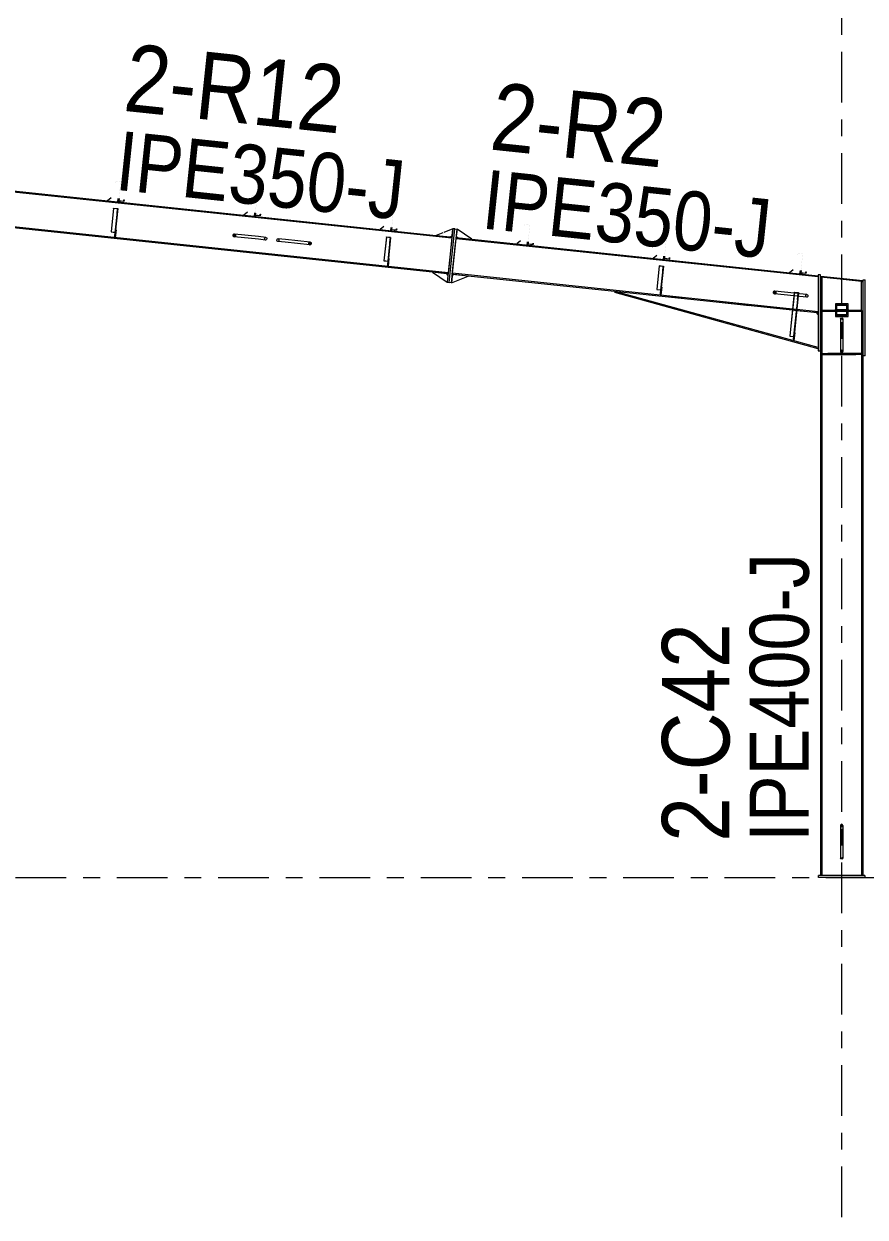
# Model space of a CAD drawing. Header units: millimetres. Extents: x -88 to 735, y -128 to 446.
# Drawn here: x 470.5 to 520.3, y -7.6 to 63.1 of the extents above; entities that cross this region are included whole.
import ezdxf

# ---------------------------------------------------------------- set-up
doc = ezdxf.new("R2010")
doc.units = ezdxf.units.MM
for name, pattern in [('XKITLINE00', [0]), ('XKITLINE02', [4, 2, -2]), ('XKITLINE03', [6, 3, -1, 1, -1])]:
    doc.linetypes.add(name, pattern=pattern)
for name, color, linetype, lineweight in [('Part', 2, 'Continuous', 0), ('PartMark', 7, 'Continuous', 0), ('S-grid', 1, 'Continuous', 0)]:
    doc.layers.add(name, color=color, linetype=linetype, lineweight=lineweight)
doc.styles.add('ARIAL', font='ARIAL.TTF')

# ---------------------------------------------------------------- blocks, each defined once
blk = doc.blocks.new('*A2')
at = {"layer": 'Part'}
h = blk.add_hatch(color=3, dxfattribs=at)
h.paths.add_polyline_path([(518.625, 45.794), (518.625, 46.419), (519.25, 46.419), (519.25, 45.794)], flags=17)
h.paths.add_polyline_path([(518.65, 46.394), (518.65, 45.819), (519.225, 45.819), (519.225, 46.394)])
blk = doc.blocks.new('*A130')
at = {"layer": 'Part'}
blk.add_hatch(color=3, dxfattribs=at).paths.add_polyline_path([(516.804, 48.288), (516.812, 48.37), (516.823, 48.369), (516.814, 48.276), (516.503, 48.309), (516.621, 49.429), (516.333, 49.459), (516.324, 49.377), (516.313, 49.378), (516.323, 49.471), (516.633, 49.439), (516.515, 48.319)], flags=17)
blk = doc.blocks.new('*A131')
at = {"layer": 'Part'}
blk.add_hatch(color=3, dxfattribs=at).paths.add_polyline_path([(516.804, 48.288), (516.812, 48.37), (516.823, 48.369), (516.814, 48.276), (516.503, 48.309), (516.621, 49.429), (516.333, 49.459), (516.324, 49.377), (516.313, 49.378), (516.323, 49.471), (516.633, 49.439), (516.515, 48.319)], flags=17)
blk = doc.blocks.new('*A132')
at = {"layer": 'Part'}
blk.add_hatch(color=3, dxfattribs=at).paths.add_polyline_path([(508.723, 49.14), (508.732, 49.222), (508.743, 49.221), (508.733, 49.128), (508.423, 49.161), (508.541, 50.281), (508.252, 50.311), (508.244, 50.229), (508.233, 50.23), (508.242, 50.324), (508.553, 50.291), (508.435, 49.171)], flags=17)
blk = doc.blocks.new('*A133')
at = {"layer": 'Part'}
blk.add_hatch(color=3, dxfattribs=at).paths.add_polyline_path([(508.723, 49.14), (508.732, 49.222), (508.743, 49.221), (508.733, 49.128), (508.423, 49.161), (508.541, 50.281), (508.252, 50.311), (508.244, 50.229), (508.233, 50.23), (508.242, 50.324), (508.553, 50.291), (508.435, 49.171)], flags=17)
blk = doc.blocks.new('*A134')
at = {"layer": 'Part'}
blk.add_hatch(color=3, dxfattribs=at).paths.add_polyline_path([(508.124, 48.717), (508.126, 48.732), (508.375, 48.706), (508.343, 48.405), (508.331, 48.406), (508.361, 48.692)], flags=17)
blk = doc.blocks.new('*A135')
at = {"layer": 'Part'}
blk.add_hatch(color=3, dxfattribs=at).paths.add_polyline_path([(516.129, 47.145), (516.131, 47.165), (516.379, 47.139), (516.337, 46.737), (516.325, 46.738), (516.365, 47.12)], flags=17)
blk = doc.blocks.new('*A207')
at = {"layer": 'Part'}
blk.add_hatch(color=3, dxfattribs=at).paths.add_polyline_path([(491.964, 50.421), (491.966, 50.436), (492.214, 50.41), (492.183, 50.109), (492.17, 50.11), (492.2, 50.396)], flags=17)
blk = doc.blocks.new('*A211')
at = {"layer": 'Part'}
blk.add_hatch(color=3, dxfattribs=at).paths.add_polyline_path([(518.937, 43.734), (518.982, 43.711), (519, 43.658), (518.982, 43.604), (518.937, 43.582), (518.893, 43.604), (518.875, 43.658), (518.893, 43.711)], flags=17)
blk = doc.blocks.new('*A212')
at = {"layer": 'Part'}
blk.add_hatch(color=3, dxfattribs=at).paths.add_polyline_path([(518.937, 15.658), (518.982, 15.636), (519, 15.582), (518.982, 15.528), (518.937, 15.506), (518.893, 15.528), (518.875, 15.582), (518.893, 15.636)], flags=17)
blk = doc.blocks.new('*A215')
at = {"layer": 'Part'}
blk.add_hatch(color=3, dxfattribs=at).paths.add_polyline_path([(487.495, 50.116), (487.526, 50.084), (487.535, 50.044), (487.518, 50.007), (487.481, 49.982), (487.433, 49.976), (487.387, 49.992), (487.355, 50.024), (487.347, 50.064), (487.364, 50.102), (487.401, 50.126), (487.449, 50.132)], flags=17)
blk = doc.blocks.new('*A216')
at = {"layer": 'Part'}
blk.add_hatch(color=3, dxfattribs=at).paths.add_polyline_path([(515.023, 47.213), (515.055, 47.181), (515.063, 47.141), (515.046, 47.103), (515.009, 47.078), (514.961, 47.073), (514.915, 47.088), (514.883, 47.12), (514.875, 47.16), (514.892, 47.198), (514.929, 47.223), (514.977, 47.228)], flags=17)
blk = doc.blocks.new('*A237')
at = {"layer": 'Part'}
blk.add_hatch(color=3, dxfattribs=at).paths.add_polyline_path([(475.804, 52.126), (475.805, 52.141), (476.054, 52.115), (476.022, 51.814), (476.01, 51.815), (476.04, 52.101)], flags=17)
blk = doc.blocks.new('*A240')
at = {"layer": 'Part'}
blk.add_hatch(color=3, dxfattribs=at).paths.add_polyline_path([(483.014, 50.589), (483.045, 50.557), (483.053, 50.517), (483.037, 50.479), (483, 50.455), (482.952, 50.449), (482.906, 50.464), (482.875, 50.496), (482.867, 50.537), (482.884, 50.574), (482.921, 50.599), (482.968, 50.604)], flags=17)
blk = doc.blocks.new('*A241')
at = {"layer": 'Part'}
blk.add_hatch(color=3, dxfattribs=at).paths.add_polyline_path([(500.643, 49.993), (500.652, 50.075), (500.663, 50.074), (500.653, 49.98), (500.343, 50.013), (500.461, 51.133), (500.172, 51.164), (500.164, 51.082), (500.152, 51.083), (500.162, 51.176), (500.473, 51.143), (500.355, 50.023)], flags=17)
blk = doc.blocks.new('*A242')
at = {"layer": 'Part'}
blk.add_hatch(color=3, dxfattribs=at).paths.add_polyline_path([(500.643, 49.993), (500.652, 50.075), (500.663, 50.074), (500.653, 49.98), (500.343, 50.013), (500.461, 51.133), (500.172, 51.164), (500.164, 51.082), (500.152, 51.083), (500.162, 51.176), (500.473, 51.143), (500.355, 50.023)], flags=17)
blk = doc.blocks.new('*A243')
at = {"layer": 'Part'}
blk.add_hatch(color=3, dxfattribs=at).paths.add_polyline_path([(492.563, 50.845), (492.572, 50.927), (492.583, 50.926), (492.573, 50.833), (492.262, 50.865), (492.38, 51.985), (492.092, 52.016), (492.083, 51.934), (492.072, 51.935), (492.082, 52.028), (492.393, 51.995), (492.275, 50.875)], flags=17)
blk = doc.blocks.new('*A244')
at = {"layer": 'Part'}
blk.add_hatch(color=3, dxfattribs=at).paths.add_polyline_path([(492.563, 50.845), (492.572, 50.927), (492.583, 50.926), (492.573, 50.833), (492.262, 50.865), (492.38, 51.985), (492.092, 52.016), (492.083, 51.934), (492.072, 51.935), (492.082, 52.028), (492.393, 51.995), (492.275, 50.875)], flags=17)
blk = doc.blocks.new('*A245')
at = {"layer": 'Part'}
blk.add_hatch(color=3, dxfattribs=at).paths.add_polyline_path([(484.483, 51.697), (484.492, 51.779), (484.503, 51.778), (484.493, 51.685), (484.182, 51.718), (484.3, 52.838), (484.012, 52.868), (484.003, 52.786), (483.992, 52.787), (484.002, 52.88), (484.313, 52.848), (484.195, 51.728)], flags=17)
blk = doc.blocks.new('*A246')
at = {"layer": 'Part'}
blk.add_hatch(color=3, dxfattribs=at).paths.add_polyline_path([(484.483, 51.697), (484.492, 51.779), (484.503, 51.778), (484.493, 51.685), (484.182, 51.718), (484.3, 52.838), (484.012, 52.868), (484.003, 52.786), (483.992, 52.787), (484.002, 52.88), (484.313, 52.848), (484.195, 51.728)], flags=17)
blk = doc.blocks.new('*A247')
at = {"layer": 'Part'}
blk.add_hatch(color=3, dxfattribs=at).paths.add_polyline_path([(476.403, 52.549), (476.411, 52.632), (476.423, 52.63), (476.413, 52.537), (476.102, 52.57), (476.22, 53.69), (475.932, 53.72), (475.923, 53.638), (475.912, 53.639), (475.922, 53.733), (476.232, 53.7), (476.114, 52.58)], flags=17)
blk = doc.blocks.new('*A248')
at = {"layer": 'Part'}
blk.add_hatch(color=3, dxfattribs=at).paths.add_polyline_path([(476.403, 52.549), (476.411, 52.632), (476.423, 52.63), (476.413, 52.537), (476.102, 52.57), (476.22, 53.69), (475.932, 53.72), (475.923, 53.638), (475.912, 53.639), (475.922, 53.733), (476.232, 53.7), (476.114, 52.58)], flags=17)
blk = doc.blocks.new('*A627')
at = {"layer": 'S-grid', "color": 1, "linetype": 'XKITLINE03', "lineweight": 0}
blk.add_line((-10, 12.5), (586.98, 12.5), dxfattribs=at)
blk = doc.blocks.new('*A634')
at = {"layer": 'Part', "color": 2, "linetype": 'XKITLINE00', "lineweight": 0}
for p, q in [((518.625, 45.794), (518.625, 46.419)), ((518.625, 46.419), (519.25, 46.419)), ((518.65, 45.819), (518.65, 46.394)), ((518.65, 46.394), (519.225, 46.394)), ((519.225, 46.394), (519.225, 45.819)), ((519.25, 46.419), (519.25, 45.794)), ((519.25, 45.794), (518.625, 45.794)), ((519.225, 45.819), (518.65, 45.819))]:
    blk.add_line(p, q, dxfattribs=at)
blk = doc.blocks.new('*A1030')
at = {"layer": 'Part', "color": 2, "linetype": 'XKITLINE00', "lineweight": 0}
for p, q in [((421.387, 58.278), (495.849, 50.424)), ((495.842, 50.356), (421.387, 58.209)), ((427.144, 55.541), (421.387, 56.148)), ((427.136, 55.472), (421.387, 56.079)), ((495.62, 48.249), (427.385, 55.446)), ((495.627, 48.317), (427.392, 55.514))]:
    blk.add_line(p, q, dxfattribs=at)
at = {"layer": 'Part', "color": 7, "linetype": 'XKITLINE02', "lineweight": 0}
for p, q in [((421.387, 56.079), (421.387, 58.278)), ((427.385, 55.446), (427.136, 55.472)), ((427.392, 55.514), (427.144, 55.541)), ((495.849, 50.424), (495.62, 48.249))]:
    blk.add_line(p, q, dxfattribs=at)
blk = doc.blocks.new('*A1033')
at = {"layer": 'Part', "color": 2, "linetype": 'XKITLINE00', "lineweight": 0}
for p, q in [((516.503, 48.309), (516.517, 48.445)), ((516.814, 48.276), (516.503, 48.309)), ((516.528, 48.444), (516.515, 48.319)), ((516.515, 48.319), (516.804, 48.288)), ((516.804, 48.288), (516.812, 48.37)), ((516.812, 48.37), (516.823, 48.369)), ((516.823, 48.369), (516.814, 48.276))]:
    blk.add_line(p, q, dxfattribs=at)
blk = doc.blocks.new('*A1034')
at = {"layer": 'Part', "color": 2, "linetype": 'XKITLINE00', "lineweight": 0}
for p, q in [((516.503, 48.309), (516.517, 48.445)), ((516.814, 48.276), (516.503, 48.309)), ((516.528, 48.444), (516.515, 48.319)), ((516.515, 48.319), (516.804, 48.288)), ((516.804, 48.288), (516.812, 48.37)), ((516.812, 48.37), (516.823, 48.369)), ((516.823, 48.369), (516.814, 48.276))]:
    blk.add_line(p, q, dxfattribs=at)
blk = doc.blocks.new('*A1035')
at = {"layer": 'Part', "color": 2, "linetype": 'XKITLINE00', "lineweight": 0}
for p, q in [((508.423, 49.161), (508.437, 49.298)), ((508.733, 49.128), (508.423, 49.161)), ((508.448, 49.296), (508.435, 49.171)), ((508.435, 49.171), (508.723, 49.14)), ((508.723, 49.14), (508.732, 49.222)), ((508.732, 49.222), (508.743, 49.221)), ((508.743, 49.221), (508.733, 49.128))]:
    blk.add_line(p, q, dxfattribs=at)
blk = doc.blocks.new('*A1036')
at = {"layer": 'Part', "color": 2, "linetype": 'XKITLINE00', "lineweight": 0}
for p, q in [((508.423, 49.161), (508.437, 49.298)), ((508.733, 49.128), (508.423, 49.161)), ((508.448, 49.296), (508.435, 49.171)), ((508.435, 49.171), (508.723, 49.14)), ((508.723, 49.14), (508.732, 49.222)), ((508.732, 49.222), (508.743, 49.221)), ((508.743, 49.221), (508.733, 49.128))]:
    blk.add_line(p, q, dxfattribs=at)
blk = doc.blocks.new('*A1038')
at = {"layer": 'Part', "color": 2, "linetype": 'XKITLINE00', "lineweight": 0}
for p, q in [((517.687, 48.058), (517.687, 12.625)), ((517.769, 48.049), (517.687, 48.058)), ((517.769, 48.049), (517.769, 46.076)), ((520.106, 46.076), (520.106, 47.803)), ((520.106, 47.803), (520.187, 47.794)), ((520.187, 47.794), (520.187, 12.625)), ((517.769, 46.013), (517.769, 12.625)), ((520.106, 46.013), (520.106, 12.625))]:
    blk.add_line(p, q, dxfattribs=at)
at = {"layer": 'Part', "color": 7, "linetype": 'XKITLINE02', "lineweight": 0}
for p, q in [((520.106, 47.803), (517.769, 48.049)), ((517.769, 46.076), (517.769, 46.013)), ((520.106, 46.076), (520.106, 46.013)), ((520.187, 12.625), (517.687, 12.625))]:
    blk.add_line(p, q, dxfattribs=at)
blk = doc.blocks.new('*A1039')
at = {"layer": 'Part', "color": 2, "linetype": 'XKITLINE00', "lineweight": 0}
for p, q in [((520.3125, 12.625), (517.5625, 12.625)), ((517.5625, 12.5), (517.5625, 12.625)), ((520.3125, 12.5), (517.5625, 12.5)), ((520.3125, 12.625), (520.3125, 12.5))]:
    blk.add_line(p, q, dxfattribs=at)
blk = doc.blocks.new('*A1040')
at = {"layer": 'Part', "color": 2, "linetype": 'XKITLINE00', "lineweight": 0}
for p, q in [((505.519, 47.205), (505.501, 47.138)), ((517.55, 43.811), (505.501, 47.138)), ((517.55, 43.882), (505.519, 47.205)), ((517.55, 45.844), (517.459, 45.945))]:
    blk.add_line(p, q, dxfattribs=at)
at = {"layer": 'Part', "color": 7, "linetype": 'XKITLINE02', "lineweight": 0}
for p, q in [((517.459, 45.945), (505.519, 47.205)), ((517.55, 45.844), (517.55, 43.811))]:
    blk.add_line(p, q, dxfattribs=at)
blk = doc.blocks.new('*A1041')
at = {"layer": 'Part', "color": 7, "linetype": 'XKITLINE02', "lineweight": 0}
for p, q in [((495.869, 48.223), (496.098, 50.398)), ((517.55, 48.135), (517.55, 45.936)), ((516.267, 46.071), (516.018, 46.097)), ((516.274, 46.139), (516.025, 46.166))]:
    blk.add_line(p, q, dxfattribs=at)
at = {"layer": 'Part', "color": 2, "linetype": 'XKITLINE00', "lineweight": 0}
for p, q in [((517.55, 48.066), (496.091, 50.33)), ((496.098, 50.398), (517.55, 48.135)), ((516.018, 46.097), (495.869, 48.223)), ((516.025, 46.166), (495.876, 48.291)), ((517.55, 45.936), (516.267, 46.071)), ((517.55, 46.005), (516.274, 46.139))]:
    blk.add_line(p, q, dxfattribs=at)
blk = doc.blocks.new('*A1042')
at = {"layer": 'Part', "color": 7, "linetype": 'XKITLINE02', "lineweight": 0}
for p, q in [((508.222, 47.254), (508.243, 47.458)), ((508.225, 46.988), (508.194, 46.992)), ((508.204, 47.085), (508.235, 47.082))]:
    blk.add_line(p, q, dxfattribs=at)
at = {"layer": 'Part', "color": 2, "linetype": 'XKITLINE00', "lineweight": 0}
for p, q in [((508.274, 47.454), (508.225, 46.988)), ((508.243, 47.458), (508.274, 47.454)), ((508.194, 46.992), (508.222, 47.254))]:
    blk.add_line(p, q, dxfattribs=at)
blk = doc.blocks.new('*A1043')
at = {"layer": 'Part', "color": 7, "linetype": 'XKITLINE02', "lineweight": 0}
for p, q in [((508.243, 47.458), (508.194, 46.992)), ((508.225, 46.988), (508.274, 47.454)), ((508.274, 47.454), (508.243, 47.458)), ((508.194, 46.992), (508.225, 46.988)), ((508.204, 47.085), (508.235, 47.082))]:
    blk.add_line(p, q, dxfattribs=at)
blk = doc.blocks.new('*A1044')
at = {"layer": 'Part', "color": 7, "linetype": 'XKITLINE02', "lineweight": 0}
for p, q in [((508.126, 48.732), (507.977, 47.321)), ((508.361, 48.692), (508.193, 47.101)), ((508.205, 47.1), (508.375, 48.706)), ((507.977, 47.321), (508.213, 47.296)), ((507.978, 47.331), (508.227, 47.305)), ((508.193, 47.101), (508.205, 47.1))]:
    blk.add_line(p, q, dxfattribs=at)
blk = doc.blocks.new('*A1045')
at = {"layer": 'Part', "color": 2, "linetype": 'XKITLINE00', "lineweight": 0}
for p, q in [((508.124, 48.717), (507.977, 47.321)), ((508.124, 48.717), (508.126, 48.732)), ((508.361, 48.692), (508.124, 48.717)), ((508.126, 48.732), (508.375, 48.706)), ((508.331, 48.406), (508.193, 47.101)), ((508.375, 48.706), (508.222, 47.254)), ((508.331, 48.406), (508.361, 48.692)), ((508.331, 48.406), (508.343, 48.405)), ((507.977, 47.321), (508.213, 47.296)), ((508.193, 47.101), (508.205, 47.1))]:
    blk.add_line(p, q, dxfattribs=at)
at = {"layer": 'Part', "color": 7, "linetype": 'XKITLINE02', "lineweight": 0}
for p, q in [((507.978, 47.331), (508.227, 47.305)), ((508.205, 47.1), (508.222, 47.254))]:
    blk.add_line(p, q, dxfattribs=at)
blk = doc.blocks.new('*A1046')
at = {"layer": 'Part', "color": 2, "linetype": 'XKITLINE00', "lineweight": 0}
for p, q in [((516.129, 47.145), (515.856, 44.56)), ((516.325, 46.738), (516.077, 44.389)), ((516.379, 47.139), (516.112, 44.599)), ((516.129, 47.145), (516.131, 47.165)), ((516.365, 47.12), (516.129, 47.145)), ((516.131, 47.165), (516.379, 47.139)), ((516.325, 46.738), (516.365, 47.12)), ((516.325, 46.738), (516.337, 46.737)), ((515.856, 44.56), (516.092, 44.535)), ((516.077, 44.389), (516.089, 44.388))]:
    blk.add_line(p, q, dxfattribs=at)
at = {"layer": 'Part', "color": 7, "linetype": 'XKITLINE02', "lineweight": 0}
for p, q in [((515.857, 44.568), (516.106, 44.541)), ((516.089, 44.388), (516.112, 44.599))]:
    blk.add_line(p, q, dxfattribs=at)
blk = doc.blocks.new('*A1047')
at = {"layer": 'Part', "color": 7, "linetype": 'XKITLINE02', "lineweight": 0}
for p, q in [((516.131, 47.165), (515.856, 44.56)), ((516.365, 47.12), (516.077, 44.389)), ((516.089, 44.388), (516.379, 47.139)), ((515.856, 44.56), (516.092, 44.535)), ((515.857, 44.568), (516.106, 44.541)), ((516.077, 44.389), (516.089, 44.388))]:
    blk.add_line(p, q, dxfattribs=at)
blk = doc.blocks.new('*A1048')
at = {"layer": 'Part', "color": 2, "linetype": 'XKITLINE00', "lineweight": 0}
for p, q in [((517.675, 48.198), (517.55, 48.198)), ((517.55, 48.198), (517.55, 43.698)), ((517.675, 43.698), (517.675, 48.198)), ((517.55, 43.698), (517.675, 43.698))]:
    blk.add_line(p, q, dxfattribs=at)
blk = doc.blocks.new('*A1049')
at = {"layer": 'Part', "color": 7, "linetype": 'XKITLINE02', "lineweight": 0}
for p, q in [((520.106, 43.531), (517.769, 43.531)), ((517.769, 43.468), (517.769, 43.531)), ((517.769, 43.468), (520.106, 43.468)), ((517.863, 43.468), (517.863, 43.531)), ((520.013, 43.468), (520.013, 43.531)), ((520.106, 43.468), (520.106, 43.531))]:
    blk.add_line(p, q, dxfattribs=at)
blk = doc.blocks.new('*A1050')
at = {"layer": 'Part', "color": 2, "linetype": 'XKITLINE00', "lineweight": 0}
for p, q in [((517.769, 43.531), (520.106, 43.531)), ((520.106, 43.468), (517.769, 43.468))]:
    blk.add_line(p, q, dxfattribs=at)
at = {"layer": 'Part', "color": 7, "linetype": 'XKITLINE02', "lineweight": 0}
for p, q in [((517.769, 43.468), (517.769, 43.531)), ((517.863, 43.468), (517.863, 43.531)), ((520.013, 43.468), (520.013, 43.531)), ((520.106, 43.531), (520.106, 43.468))]:
    blk.add_line(p, q, dxfattribs=at)
blk = doc.blocks.new('*A1051')
at = {"layer": 'Part', "color": 2, "linetype": 'XKITLINE00', "lineweight": 0}
for p, q in [((516.486, 48.449), (516.465, 48.25)), ((516.503, 48.309), (516.496, 48.246))]:
    blk.add_line(p, q, dxfattribs=at)
at = {"layer": 'Part', "color": 7, "linetype": 'XKITLINE02', "lineweight": 0}
for p, q in [((516.496, 48.246), (516.465, 48.25)), ((516.503, 48.309), (516.517, 48.445))]:
    blk.add_line(p, q, dxfattribs=at)
blk = doc.blocks.new('*A1052')
at = {"layer": 'Part', "color": 2, "linetype": 'XKITLINE00', "lineweight": 0}
blk.add_line((516.064, 48.493), (515.844, 48.315), dxfattribs=at)
at = {"layer": 'Part', "color": 7, "linetype": 'XKITLINE02', "lineweight": 0}
for p, q in [((515.844, 48.315), (516.465, 48.25)), ((516.465, 48.25), (516.486, 48.449))]:
    blk.add_line(p, q, dxfattribs=at)
blk = doc.blocks.new('*A1053')
at = {"layer": 'Part', "color": 7, "linetype": 'XKITLINE02', "lineweight": 0}
for p, q in [((516.128, 44.754), (516.079, 44.288)), ((516.11, 44.285), (516.159, 44.751)), ((516.159, 44.751), (516.128, 44.754)), ((516.079, 44.288), (516.11, 44.285)), ((516.089, 44.381), (516.12, 44.378))]:
    blk.add_line(p, q, dxfattribs=at)
blk = doc.blocks.new('*A1054')
at = {"layer": 'Part', "color": 2, "linetype": 'XKITLINE00', "lineweight": 0}
for p, q in [((516.112, 44.599), (516.079, 44.288)), ((516.159, 44.751), (516.11, 44.285)), ((516.128, 44.754), (516.159, 44.751)), ((516.11, 44.285), (516.079, 44.288))]:
    blk.add_line(p, q, dxfattribs=at)
at = {"layer": 'Part', "color": 7, "linetype": 'XKITLINE02', "lineweight": 0}
for p, q in [((516.112, 44.599), (516.128, 44.754)), ((516.079, 44.288), (516.079, 44.288)), ((516.079, 44.288), (516.079, 44.288)), ((516.089, 44.381), (516.12, 44.378))]:
    blk.add_line(p, q, dxfattribs=at)
blk = doc.blocks.new('*A1055')
at = {"layer": 'Part', "color": 2, "linetype": 'XKITLINE00', "lineweight": 0}
for p, q in [((519.313, 46.482), (518.563, 46.482)), ((518.563, 46.482), (518.563, 45.732)), ((519.313, 45.732), (519.313, 46.482)), ((518.563, 45.732), (519.313, 45.732))]:
    blk.add_line(p, q, dxfattribs=at)
blk = doc.blocks.new('*A1056')
at = {"layer": 'Part', "color": 7, "linetype": 'XKITLINE02', "lineweight": 0}
for p, q in [((518.563, 46.076), (518.563, 46.138)), ((518.563, 46.138), (519.313, 46.138)), ((519.313, 46.076), (518.563, 46.076)), ((519.313, 46.138), (519.313, 46.076))]:
    blk.add_line(p, q, dxfattribs=at)
blk = doc.blocks.new('*A1057')
at = {"layer": 'Part', "color": 2, "linetype": 'XKITLINE00', "lineweight": 0}
for p, q in [((518.563, 46.076), (517.769, 46.076)), ((517.769, 46.013), (517.769, 46.076)), ((518.563, 46.013), (517.769, 46.013)), ((520.106, 46.076), (519.313, 46.076)), ((520.106, 46.013), (519.313, 46.013)), ((520.106, 46.076), (520.106, 46.013))]:
    blk.add_line(p, q, dxfattribs=at)
at = {"layer": 'Part', "color": 7, "linetype": 'XKITLINE02', "lineweight": 0}
for p, q in [((517.863, 46.013), (517.863, 46.076)), ((519.313, 46.076), (518.563, 46.076)), ((519.313, 46.013), (518.563, 46.013)), ((520.013, 46.013), (520.013, 46.076))]:
    blk.add_line(p, q, dxfattribs=at)
blk = doc.blocks.new('*A1058')
at = {"layer": 'Part', "color": 2, "linetype": 'XKITLINE00', "lineweight": 0}
for p, q in [((517.688, 48.058), (517.694, 48.12)), ((520.187, 47.794), (517.688, 48.058)), ((517.694, 48.12), (520.194, 47.856)), ((520.194, 47.856), (520.187, 47.794))]:
    blk.add_line(p, q, dxfattribs=at)
blk = doc.blocks.new('*A1059')
at = {"layer": 'Part', "color": 2, "linetype": 'XKITLINE00', "lineweight": 0}
for p, q in [((520.2, 43.405), (520.2, 47.905)), ((520.2, 47.905), (520.325, 47.905)), ((520.325, 43.405), (520.325, 47.905)), ((520.325, 43.405), (520.2, 43.405))]:
    blk.add_line(p, q, dxfattribs=at)
blk = doc.blocks.new('*A1067')
at = {"layer": 'Part', "color": 2, "linetype": 'XKITLINE00', "lineweight": 0}
blk.add_line((507.983, 49.345), (507.764, 49.168), dxfattribs=at)
at = {"layer": 'Part', "color": 7, "linetype": 'XKITLINE02', "lineweight": 0}
for p, q in [((507.764, 49.168), (508.385, 49.102)), ((508.385, 49.102), (508.406, 49.301))]:
    blk.add_line(p, q, dxfattribs=at)
blk = doc.blocks.new('*A1068')
at = {"layer": 'Part', "color": 2, "linetype": 'XKITLINE00', "lineweight": 0}
for p, q in [((508.406, 49.301), (508.385, 49.102)), ((508.423, 49.161), (508.416, 49.099))]:
    blk.add_line(p, q, dxfattribs=at)
at = {"layer": 'Part', "color": 7, "linetype": 'XKITLINE02', "lineweight": 0}
for p, q in [((508.416, 49.099), (508.385, 49.102)), ((508.423, 49.161), (508.437, 49.298))]:
    blk.add_line(p, q, dxfattribs=at)
blk = doc.blocks.new('*A1266')
at = {"layer": 'S-grid', "color": 1, "linetype": 'XKITLINE03', "lineweight": 0}
blk.add_line((518.937, -7.603), (518.937, 106.948), dxfattribs=at)
blk = doc.blocks.new('*A1269')
at = {"layer": 'Part', "color": 2, "linetype": 'XKITLINE00', "lineweight": 0}
for p, q in [((491.964, 50.421), (491.817, 49.025)), ((491.964, 50.421), (491.966, 50.436)), ((492.2, 50.396), (491.964, 50.421)), ((491.966, 50.436), (492.214, 50.41)), ((492.214, 50.41), (492.061, 48.959)), ((492.17, 50.11), (492.2, 50.396)), ((492.17, 50.11), (492.033, 48.806)), ((492.17, 50.11), (492.183, 50.109)), ((491.817, 49.025), (492.053, 49.001)), ((492.033, 48.806), (492.045, 48.804))]:
    blk.add_line(p, q, dxfattribs=at)
at = {"layer": 'Part', "color": 7, "linetype": 'XKITLINE02', "lineweight": 0}
for p, q in [((491.818, 49.036), (492.067, 49.009)), ((492.045, 48.804), (492.061, 48.959))]:
    blk.add_line(p, q, dxfattribs=at)
blk = doc.blocks.new('*A1270')
at = {"layer": 'Part', "color": 7, "linetype": 'XKITLINE02', "lineweight": 0}
for p, q in [((491.966, 50.436), (491.817, 49.025)), ((492.2, 50.396), (492.033, 48.806)), ((492.045, 48.804), (492.214, 50.41)), ((491.817, 49.025), (492.053, 49.001)), ((491.818, 49.036), (492.067, 49.009)), ((492.033, 48.806), (492.045, 48.804))]:
    blk.add_line(p, q, dxfattribs=at)
blk = doc.blocks.new('*A1271')
at = {"layer": 'Part', "color": 2, "linetype": 'XKITLINE00', "lineweight": 0}
for p, q in [((500.326, 50.153), (500.305, 49.954)), ((500.343, 50.013), (500.336, 49.951))]:
    blk.add_line(p, q, dxfattribs=at)
at = {"layer": 'Part', "color": 7, "linetype": 'XKITLINE02', "lineweight": 0}
for p, q in [((500.336, 49.951), (500.305, 49.954)), ((500.343, 50.013), (500.357, 50.15))]:
    blk.add_line(p, q, dxfattribs=at)
blk = doc.blocks.new('*A1272')
at = {"layer": 'Part', "color": 2, "linetype": 'XKITLINE00', "lineweight": 0}
blk.add_line((499.903, 50.198), (499.683, 50.02), dxfattribs=at)
at = {"layer": 'Part', "color": 7, "linetype": 'XKITLINE02', "lineweight": 0}
for p, q in [((499.683, 50.02), (500.305, 49.954)), ((500.305, 49.954), (500.326, 50.153))]:
    blk.add_line(p, q, dxfattribs=at)
blk = doc.blocks.new('*A1273')
at = {"layer": 'Part', "color": 2, "linetype": 'XKITLINE00', "lineweight": 0}
for p, q in [((495.692, 47.738), (496.026, 50.908)), ((495.816, 47.725), (496.151, 50.895)), ((496.026, 50.908), (496.151, 50.895)), ((495.816, 47.725), (495.692, 47.738))]:
    blk.add_line(p, q, dxfattribs=at)
blk = doc.blocks.new('*A1274')
at = {"layer": 'Part', "color": 2, "linetype": 'XKITLINE00', "lineweight": 0}
for p, q in [((495.902, 50.921), (495.568, 47.751)), ((495.692, 47.738), (496.026, 50.908)), ((496.026, 50.908), (495.902, 50.921)), ((495.568, 47.751), (495.692, 47.738))]:
    blk.add_line(p, q, dxfattribs=at)
blk = doc.blocks.new('*A1275')
at = {"layer": 'Part', "color": 2, "linetype": 'XKITLINE00', "lineweight": 0}
for p, q in [((495.902, 50.921), (495.377, 50.709)), ((495.311, 50.682), (494.917, 50.522)), ((495.756, 50.434), (495.859, 50.517))]:
    blk.add_line(p, q, dxfattribs=at)
at = {"layer": 'Part', "color": 7, "linetype": 'XKITLINE02', "lineweight": 0}
for p, q in [((495.859, 50.517), (495.902, 50.921)), ((494.917, 50.522), (495.756, 50.434))]:
    blk.add_line(p, q, dxfattribs=at)
blk = doc.blocks.new('*A1276')
at = {"layer": 'Part', "color": 7, "linetype": 'XKITLINE02', "lineweight": 0}
for p, q in [((496.151, 50.895), (496.108, 50.491)), ((496.191, 50.388), (497.03, 50.3))]:
    blk.add_line(p, q, dxfattribs=at)
at = {"layer": 'Part', "color": 2, "linetype": 'XKITLINE00', "lineweight": 0}
for p, q in [((497.03, 50.3), (496.151, 50.895)), ((496.108, 50.491), (496.191, 50.388))]:
    blk.add_line(p, q, dxfattribs=at)
blk = doc.blocks.new('*A1277')
at = {"layer": 'Part', "color": 2, "linetype": 'XKITLINE00', "lineweight": 0}
for p, q in [((492.246, 51.005), (492.225, 50.806)), ((492.262, 50.865), (492.256, 50.803))]:
    blk.add_line(p, q, dxfattribs=at)
at = {"layer": 'Part', "color": 7, "linetype": 'XKITLINE02', "lineweight": 0}
for p, q in [((492.262, 50.865), (492.277, 51.002)), ((492.256, 50.803), (492.225, 50.806))]:
    blk.add_line(p, q, dxfattribs=at)
blk = doc.blocks.new('*A1283')
at = {"layer": 'Part', "color": 7, "linetype": 'XKITLINE02', "lineweight": 0}
for p, q in [((518.875, 45.596), (518.893, 45.632)), ((518.875, 45.596), (518.875, 45.152)), ((518.893, 45.56), (518.875, 45.596)), ((518.893, 45.632), (518.937, 45.647)), ((518.937, 45.544), (518.893, 45.56)), ((518.937, 45.647), (518.982, 45.632)), ((518.982, 45.56), (518.937, 45.544)), ((518.982, 45.632), (519, 45.596)), ((519, 45.596), (518.982, 45.56)), ((519, 45.596), (519, 45.152))]:
    blk.add_line(p, q, dxfattribs=at)
at = {"layer": 'Part', "color": 2, "linetype": 'XKITLINE00', "lineweight": 0}
for p, q in [((518.875, 45.152), (518.875, 43.658)), ((519, 45.152), (519, 43.658)), ((518.893, 43.711), (518.875, 43.658)), ((518.875, 43.658), (518.893, 43.604)), ((518.937, 43.734), (518.893, 43.711)), ((518.893, 43.604), (518.937, 43.582)), ((518.982, 43.711), (518.937, 43.734)), ((518.937, 43.582), (518.982, 43.604)), ((519, 43.658), (518.982, 43.711)), ((518.982, 43.604), (519, 43.658))]:
    blk.add_line(p, q, dxfattribs=at)
blk = doc.blocks.new('*A1284')
at = {"layer": 'Part', "color": 2, "linetype": 'XKITLINE00', "lineweight": 0}
for p, q in [((518.893, 15.636), (518.875, 15.582)), ((518.875, 15.582), (518.875, 14.088)), ((518.875, 15.582), (518.893, 15.528)), ((518.937, 15.658), (518.893, 15.636)), ((518.982, 15.636), (518.937, 15.658)), ((519, 15.582), (518.982, 15.636)), ((518.982, 15.528), (519, 15.582)), ((519, 15.582), (519, 14.088)), ((518.893, 15.528), (518.937, 15.506)), ((518.937, 15.506), (518.982, 15.528))]:
    blk.add_line(p, q, dxfattribs=at)
at = {"layer": 'Part', "color": 7, "linetype": 'XKITLINE02', "lineweight": 0}
for p, q in [((518.875, 14.088), (518.875, 13.644)), ((518.875, 13.644), (518.893, 13.68)), ((518.893, 13.607), (518.875, 13.644)), ((518.893, 13.68), (518.937, 13.695)), ((518.937, 13.592), (518.893, 13.607)), ((518.937, 13.695), (518.982, 13.68)), ((518.982, 13.607), (518.937, 13.592)), ((518.982, 13.68), (519, 13.644)), ((519, 13.644), (518.982, 13.607)), ((519, 14.088), (519, 13.644))]:
    blk.add_line(p, q, dxfattribs=at)
blk = doc.blocks.new('*A1287')
at = {"layer": 'Part', "color": 7, "linetype": 'XKITLINE02', "lineweight": 0}
for p, q in [((485.474, 50.262), (485.487, 50.299)), ((485.479, 50.222), (485.474, 50.262)), ((485.499, 50.191), (485.479, 50.222)), ((485.487, 50.299), (485.514, 50.325)), ((485.53, 50.177), (485.499, 50.191)), ((485.514, 50.325), (485.547, 50.332)), ((485.564, 50.184), (485.53, 50.177)), ((485.965, 50.131), (485.53, 50.177)), ((485.982, 50.287), (485.547, 50.332)), ((485.547, 50.332), (485.578, 50.319)), ((485.59, 50.21), (485.564, 50.184)), ((485.578, 50.319), (485.598, 50.288)), ((485.603, 50.248), (485.59, 50.21)), ((485.598, 50.288), (485.603, 50.248))]:
    blk.add_line(p, q, dxfattribs=at)
at = {"layer": 'Part', "color": 2, "linetype": 'XKITLINE00', "lineweight": 0}
for p, q in [((487.449, 50.132), (485.982, 50.287)), ((487.433, 49.976), (485.965, 50.131)), ((487.364, 50.102), (487.347, 50.064)), ((487.347, 50.064), (487.355, 50.024)), ((487.355, 50.024), (487.387, 49.992)), ((487.401, 50.126), (487.364, 50.102)), ((487.387, 49.992), (487.433, 49.976)), ((487.449, 50.132), (487.401, 50.126)), ((487.433, 49.976), (487.481, 49.982)), ((487.495, 50.116), (487.449, 50.132)), ((487.481, 49.982), (487.518, 50.007)), ((487.526, 50.084), (487.495, 50.116)), ((487.518, 50.007), (487.535, 50.044)), ((487.535, 50.044), (487.526, 50.084))]:
    blk.add_line(p, q, dxfattribs=at)
blk = doc.blocks.new('*A1288')
at = {"layer": 'Part', "color": 2, "linetype": 'XKITLINE00', "lineweight": 0}
for p, q in [((514.892, 47.198), (514.875, 47.16)), ((514.875, 47.16), (514.883, 47.12)), ((514.883, 47.12), (514.915, 47.088)), ((514.929, 47.223), (514.892, 47.198)), ((514.915, 47.088), (514.961, 47.073)), ((514.977, 47.228), (514.929, 47.223)), ((514.961, 47.073), (515.009, 47.078)), ((516.108, 46.952), (514.961, 47.073)), ((516.125, 47.107), (514.977, 47.228)), ((515.023, 47.213), (514.977, 47.228)), ((515.009, 47.078), (515.046, 47.103)), ((515.055, 47.181), (515.023, 47.213)), ((515.046, 47.103), (515.063, 47.141)), ((515.063, 47.141), (515.055, 47.181)), ((516.428, 46.918), (516.357, 46.926)), ((516.445, 47.073), (516.373, 47.081))]:
    blk.add_line(p, q, dxfattribs=at)
at = {"layer": 'Part', "color": 7, "linetype": 'XKITLINE02', "lineweight": 0}
for p, q in [((516.357, 46.926), (516.108, 46.952)), ((516.373, 47.081), (516.125, 47.107)), ((516.863, 46.872), (516.428, 46.918)), ((516.879, 47.028), (516.445, 47.073)), ((516.807, 46.957), (516.82, 46.995)), ((516.812, 46.917), (516.807, 46.957)), ((516.832, 46.886), (516.812, 46.917)), ((516.82, 46.995), (516.846, 47.021)), ((516.863, 46.872), (516.832, 46.886)), ((516.846, 47.021), (516.879, 47.028)), ((516.896, 46.879), (516.863, 46.872)), ((516.879, 47.028), (516.91, 47.014)), ((516.923, 46.905), (516.896, 46.879)), ((516.91, 47.014), (516.931, 46.983)), ((516.935, 46.943), (516.923, 46.905)), ((516.931, 46.983), (516.935, 46.943))]:
    blk.add_line(p, q, dxfattribs=at)
blk = doc.blocks.new('*A1325')
at = {"layer": 'Part', "color": 2, "linetype": 'XKITLINE00', "lineweight": 0}
for p, q in [((476.085, 52.71), (476.064, 52.511)), ((476.102, 52.57), (476.095, 52.508))]:
    blk.add_line(p, q, dxfattribs=at)
at = {"layer": 'Part', "color": 7, "linetype": 'XKITLINE02', "lineweight": 0}
for p, q in [((476.095, 52.508), (476.064, 52.511)), ((476.102, 52.57), (476.116, 52.707))]:
    blk.add_line(p, q, dxfattribs=at)
blk = doc.blocks.new('*A1326')
at = {"layer": 'Part', "color": 2, "linetype": 'XKITLINE00', "lineweight": 0}
blk.add_line((475.663, 52.755), (475.443, 52.577), dxfattribs=at)
at = {"layer": 'Part', "color": 7, "linetype": 'XKITLINE02', "lineweight": 0}
for p, q in [((475.443, 52.577), (476.064, 52.511)), ((476.064, 52.511), (476.085, 52.71))]:
    blk.add_line(p, q, dxfattribs=at)
blk = doc.blocks.new('*A1327')
at = {"layer": 'Part', "color": 2, "linetype": 'XKITLINE00', "lineweight": 0}
for p, q in [((475.804, 52.126), (475.657, 50.73)), ((475.804, 52.126), (475.805, 52.141)), ((476.04, 52.101), (475.804, 52.126)), ((475.805, 52.141), (476.054, 52.115)), ((476.01, 51.815), (475.872, 50.51)), ((476.054, 52.115), (475.901, 50.663)), ((476.01, 51.815), (476.04, 52.101)), ((476.022, 51.814), (476.01, 51.815)), ((475.657, 50.73), (475.893, 50.705)), ((475.872, 50.51), (475.885, 50.509))]:
    blk.add_line(p, q, dxfattribs=at)
at = {"layer": 'Part', "color": 7, "linetype": 'XKITLINE02', "lineweight": 0}
for p, q in [((475.658, 50.74), (475.906, 50.714)), ((475.901, 50.663), (475.885, 50.509))]:
    blk.add_line(p, q, dxfattribs=at)
blk = doc.blocks.new('*A1328')
at = {"layer": 'Part', "color": 7, "linetype": 'XKITLINE02', "lineweight": 0}
for p, q in [((475.805, 52.141), (475.657, 50.73)), ((476.04, 52.101), (475.872, 50.51)), ((475.885, 50.509), (476.054, 52.115)), ((475.657, 50.73), (475.893, 50.705)), ((475.658, 50.74), (475.906, 50.714)), ((475.872, 50.51), (475.885, 50.509))]:
    blk.add_line(p, q, dxfattribs=at)
blk = doc.blocks.new('*A1329')
at = {"layer": 'Part', "color": 7, "linetype": 'XKITLINE02', "lineweight": 0}
for p, q in [((475.922, 50.867), (475.873, 50.401)), ((475.873, 50.401), (475.904, 50.397)), ((475.883, 50.494), (475.914, 50.491)), ((475.904, 50.397), (475.953, 50.864)), ((475.953, 50.864), (475.922, 50.867))]:
    blk.add_line(p, q, dxfattribs=at)
blk = doc.blocks.new('*A1330')
at = {"layer": 'Part', "color": 2, "linetype": 'XKITLINE00', "lineweight": 0}
for p, q in [((475.873, 50.401), (475.901, 50.663)), ((475.953, 50.864), (475.904, 50.397)), ((475.922, 50.867), (475.953, 50.864))]:
    blk.add_line(p, q, dxfattribs=at)
at = {"layer": 'Part', "color": 7, "linetype": 'XKITLINE02', "lineweight": 0}
for p, q in [((475.904, 50.397), (475.873, 50.401)), ((475.883, 50.494), (475.914, 50.491)), ((475.901, 50.663), (475.922, 50.867))]:
    blk.add_line(p, q, dxfattribs=at)
blk = doc.blocks.new('*A1331')
at = {"layer": 'Part', "color": 7, "linetype": 'XKITLINE02', "lineweight": 0}
for p, q in [((492.083, 49.162), (492.034, 48.696)), ((492.043, 48.789), (492.074, 48.786)), ((492.065, 48.693), (492.114, 49.159)), ((492.114, 49.159), (492.083, 49.162)), ((492.034, 48.696), (492.065, 48.693))]:
    blk.add_line(p, q, dxfattribs=at)
blk = doc.blocks.new('*A1332')
at = {"layer": 'Part', "color": 2, "linetype": 'XKITLINE00', "lineweight": 0}
for p, q in [((492.034, 48.696), (492.061, 48.959)), ((492.114, 49.159), (492.065, 48.693)), ((492.083, 49.162), (492.114, 49.159))]:
    blk.add_line(p, q, dxfattribs=at)
at = {"layer": 'Part', "color": 7, "linetype": 'XKITLINE02', "lineweight": 0}
for p, q in [((492.043, 48.789), (492.074, 48.786)), ((492.061, 48.959), (492.083, 49.162)), ((492.065, 48.693), (492.034, 48.696))]:
    blk.add_line(p, q, dxfattribs=at)
blk = doc.blocks.new('*A1333')
at = {"layer": 'Part', "color": 2, "linetype": 'XKITLINE00', "lineweight": 0}
for p, q in [((494.688, 48.347), (495.568, 47.751)), ((495.527, 48.259), (495.61, 48.155))]:
    blk.add_line(p, q, dxfattribs=at)
at = {"layer": 'Part', "color": 7, "linetype": 'XKITLINE02', "lineweight": 0}
for p, q in [((495.527, 48.259), (494.688, 48.347)), ((495.61, 48.155), (495.568, 47.751))]:
    blk.add_line(p, q, dxfattribs=at)
blk = doc.blocks.new('*A1334')
at = {"layer": 'Part', "color": 7, "linetype": 'XKITLINE02', "lineweight": 0}
for p, q in [((495.859, 48.129), (495.816, 47.725)), ((496.801, 48.124), (495.962, 48.213))]:
    blk.add_line(p, q, dxfattribs=at)
at = {"layer": 'Part', "color": 2, "linetype": 'XKITLINE00', "lineweight": 0}
for p, q in [((495.816, 47.725), (496.801, 48.124)), ((495.962, 48.213), (495.859, 48.129))]:
    blk.add_line(p, q, dxfattribs=at)
blk = doc.blocks.new('*A1335')
at = {"layer": 'Part', "color": 2, "linetype": 'XKITLINE00', "lineweight": 0}
blk.add_line((483.743, 51.902), (483.523, 51.724), dxfattribs=at)
at = {"layer": 'Part', "color": 7, "linetype": 'XKITLINE02', "lineweight": 0}
for p, q in [((483.523, 51.724), (484.145, 51.659)), ((484.145, 51.659), (484.166, 51.858))]:
    blk.add_line(p, q, dxfattribs=at)
blk = doc.blocks.new('*A1336')
at = {"layer": 'Part', "color": 2, "linetype": 'XKITLINE00', "lineweight": 0}
for p, q in [((484.166, 51.858), (484.145, 51.659)), ((484.182, 51.718), (484.176, 51.655))]:
    blk.add_line(p, q, dxfattribs=at)
at = {"layer": 'Part', "color": 7, "linetype": 'XKITLINE02', "lineweight": 0}
for p, q in [((484.176, 51.655), (484.145, 51.659)), ((484.182, 51.718), (484.197, 51.854))]:
    blk.add_line(p, q, dxfattribs=at)
blk = doc.blocks.new('*A1337')
at = {"layer": 'Part', "color": 2, "linetype": 'XKITLINE00', "lineweight": 0}
blk.add_line((491.823, 51.05), (491.603, 50.872), dxfattribs=at)
at = {"layer": 'Part', "color": 7, "linetype": 'XKITLINE02', "lineweight": 0}
for p, q in [((492.225, 50.806), (492.246, 51.005)), ((491.603, 50.872), (492.225, 50.806))]:
    blk.add_line(p, q, dxfattribs=at)
blk = doc.blocks.new('*A1340')
at = {"layer": 'Part', "color": 2, "linetype": 'XKITLINE00', "lineweight": 0}
for p, q in [((482.884, 50.574), (482.867, 50.537)), ((482.867, 50.537), (482.875, 50.496)), ((482.875, 50.496), (482.906, 50.464)), ((482.921, 50.599), (482.884, 50.574)), ((482.906, 50.464), (482.952, 50.449)), ((482.968, 50.604), (482.921, 50.599)), ((482.952, 50.449), (483, 50.455)), ((484.382, 50.298), (482.952, 50.449)), ((484.398, 50.454), (482.968, 50.604)), ((483.014, 50.589), (482.968, 50.604)), ((483, 50.455), (483.037, 50.479)), ((483.045, 50.557), (483.014, 50.589)), ((483.037, 50.479), (483.053, 50.517)), ((483.053, 50.517), (483.045, 50.557))]:
    blk.add_line(p, q, dxfattribs=at)
at = {"layer": 'Part', "color": 7, "linetype": 'XKITLINE02', "lineweight": 0}
for p, q in [((484.809, 50.253), (484.382, 50.298)), ((484.826, 50.409), (484.398, 50.454)), ((484.753, 50.338), (484.765, 50.376)), ((484.757, 50.298), (484.753, 50.338)), ((484.778, 50.267), (484.757, 50.298)), ((484.765, 50.376), (484.792, 50.402)), ((484.809, 50.253), (484.778, 50.267)), ((484.792, 50.402), (484.826, 50.409)), ((484.843, 50.26), (484.809, 50.253)), ((484.826, 50.409), (484.857, 50.395)), ((484.869, 50.286), (484.843, 50.26)), ((484.857, 50.395), (484.877, 50.364)), ((484.882, 50.324), (484.869, 50.286)), ((484.877, 50.364), (484.882, 50.324))]:
    blk.add_line(p, q, dxfattribs=at)
blk = doc.blocks.new('*A1341')
at = {"layer": 'Part', "color": 2, "linetype": 'XKITLINE00', "lineweight": 0}
for p, q in [((500.343, 50.013), (500.357, 50.15)), ((500.653, 49.98), (500.343, 50.013)), ((500.368, 50.149), (500.355, 50.023)), ((500.355, 50.023), (500.643, 49.993)), ((500.643, 49.993), (500.652, 50.075)), ((500.652, 50.075), (500.663, 50.074)), ((500.663, 50.074), (500.653, 49.98))]:
    blk.add_line(p, q, dxfattribs=at)
blk = doc.blocks.new('*A1342')
at = {"layer": 'Part', "color": 2, "linetype": 'XKITLINE00', "lineweight": 0}
for p, q in [((500.343, 50.013), (500.357, 50.15)), ((500.653, 49.98), (500.343, 50.013)), ((500.368, 50.149), (500.355, 50.023)), ((500.355, 50.023), (500.643, 49.993)), ((500.643, 49.993), (500.652, 50.075)), ((500.652, 50.075), (500.663, 50.074)), ((500.663, 50.074), (500.653, 49.98))]:
    blk.add_line(p, q, dxfattribs=at)
blk = doc.blocks.new('*A1343')
at = {"layer": 'Part', "color": 2, "linetype": 'XKITLINE00', "lineweight": 0}
for p, q in [((492.262, 50.865), (492.277, 51.002)), ((492.288, 51.001), (492.275, 50.875)), ((492.275, 50.875), (492.563, 50.845)), ((492.563, 50.845), (492.572, 50.927)), ((492.572, 50.927), (492.583, 50.926)), ((492.583, 50.926), (492.573, 50.833)), ((492.573, 50.833), (492.262, 50.865))]:
    blk.add_line(p, q, dxfattribs=at)
blk = doc.blocks.new('*A1344')
at = {"layer": 'Part', "color": 2, "linetype": 'XKITLINE00', "lineweight": 0}
for p, q in [((492.262, 50.865), (492.277, 51.002)), ((492.288, 51.001), (492.275, 50.875)), ((492.275, 50.875), (492.563, 50.845)), ((492.563, 50.845), (492.572, 50.927)), ((492.572, 50.927), (492.583, 50.926)), ((492.583, 50.926), (492.573, 50.833)), ((492.573, 50.833), (492.262, 50.865))]:
    blk.add_line(p, q, dxfattribs=at)
blk = doc.blocks.new('*A1345')
at = {"layer": 'Part', "color": 2, "linetype": 'XKITLINE00', "lineweight": 0}
for p, q in [((484.182, 51.718), (484.197, 51.854)), ((484.493, 51.685), (484.182, 51.718)), ((484.208, 51.853), (484.195, 51.728)), ((484.195, 51.728), (484.483, 51.697)), ((484.483, 51.697), (484.492, 51.779)), ((484.492, 51.779), (484.503, 51.778)), ((484.503, 51.778), (484.493, 51.685))]:
    blk.add_line(p, q, dxfattribs=at)
blk = doc.blocks.new('*A1346')
at = {"layer": 'Part', "color": 2, "linetype": 'XKITLINE00', "lineweight": 0}
for p, q in [((484.182, 51.718), (484.197, 51.854)), ((484.493, 51.685), (484.182, 51.718)), ((484.208, 51.853), (484.195, 51.728)), ((484.195, 51.728), (484.483, 51.697)), ((484.483, 51.697), (484.492, 51.779)), ((484.492, 51.779), (484.503, 51.778)), ((484.503, 51.778), (484.493, 51.685))]:
    blk.add_line(p, q, dxfattribs=at)
blk = doc.blocks.new('*A1347')
at = {"layer": 'Part', "color": 2, "linetype": 'XKITLINE00', "lineweight": 0}
for p, q in [((476.102, 52.57), (476.116, 52.707)), ((476.413, 52.537), (476.102, 52.57)), ((476.128, 52.705), (476.114, 52.58)), ((476.114, 52.58), (476.403, 52.549)), ((476.403, 52.549), (476.411, 52.632)), ((476.411, 52.632), (476.423, 52.63)), ((476.423, 52.63), (476.413, 52.537))]:
    blk.add_line(p, q, dxfattribs=at)
blk = doc.blocks.new('*A1348')
at = {"layer": 'Part', "color": 2, "linetype": 'XKITLINE00', "lineweight": 0}
for p, q in [((476.102, 52.57), (476.116, 52.707)), ((476.413, 52.537), (476.102, 52.57)), ((476.128, 52.705), (476.114, 52.58)), ((476.114, 52.58), (476.403, 52.549)), ((476.403, 52.549), (476.411, 52.632)), ((476.411, 52.632), (476.423, 52.63)), ((476.423, 52.63), (476.413, 52.537))]:
    blk.add_line(p, q, dxfattribs=at)
blk = doc.blocks.new('*A2684')
at = {"layer": 'PartMark', "color": 3, "style": 'ARIAL', "width": 0.85}
blk.add_text('2-R12', height=4, rotation=-6.02179, dxfattribs=at).set_placement((476.327, 57.913))
at = {"layer": 'PartMark', "color": 7, "style": 'ARIAL', "width": 0.85}
blk.add_text('IPE350-J', height=3.5, rotation=-6.02179, dxfattribs=at).set_placement((475.834, 53.239))
blk = doc.blocks.new('*A2685')
at = {"layer": 'PartMark', "color": 7, "style": 'ARIAL', "width": 0.85}
blk.add_text('IPE400-J', height=3.5, rotation=90.00021, dxfattribs=at).set_placement((516.9875, 14.625))
at = {"layer": 'PartMark', "color": 3, "style": 'ARIAL', "width": 0.85}
blk.add_text('2-C42', height=4, rotation=90.00021, dxfattribs=at).set_placement((512.2875, 14.625))
blk = doc.blocks.new('*A2686')
at = {"layer": 'PartMark', "color": 3, "style": 'ARIAL', "width": 0.85}
blk.add_text('2-R2', height=4, rotation=-6.02179, dxfattribs=at).set_placement((498.027, 55.624))
at = {"layer": 'PartMark', "color": 7, "style": 'ARIAL', "width": 0.85}
blk.add_text('IPE350-J', height=3.5, rotation=-6.02179, dxfattribs=at).set_placement((497.534, 50.95))

msp = doc.modelspace()

# ---------------------------------------------------------------- block references
at = {"lineweight": 0}
for name in ['*A1266', '*A2684', '*A2686', '*A1030', '*A247', '*A248', '*A1326', '*A1325', '*A1347', '*A1348', '*A245', '*A246', '*A1327', '*A1328', '*A237', '*A1335', '*A1336', '*A1345', '*A1346', '*A243', '*A244', '*A1337', '*A1277', '*A1343', '*A1344', '*A1275', '*A1274', '*A1273', '*A1276', '*A241', '*A242', '*A1329', '*A1330', '*A240', '*A1340', '*A1287', '*A1269', '*A1270', '*A207', '*A1041', '*A1272', '*A132', '*A133', '*A215', '*A1271', '*A1341', '*A1342', '*A130', '*A131', '*A1331', '*A1332', '*A1067', '*A1068', '*A1035', '*A1036', '*A1333', '*A1334', '*A1044', '*A1045', '*A134', '*A1052', '*A1051', '*A1033', '*A1034', '*A1048', '*A1038', '*A1058', '*A1042', '*A1043', '*A1059', '*A1040', '*A216', '*A1288', '*A1046', '*A1047', '*A135', '*A1057', '*A1055', '*A1056', '*A2', '*A634', '*A1283', '*A1053', '*A1054', '*A1049', '*A1050', '*A211', '*A2685', '*A212', '*A1284', '*A627', '*A1039']:
    msp.add_blockref(name, (0, 0), dxfattribs=at)

doc.saveas('drawing.dxf')
